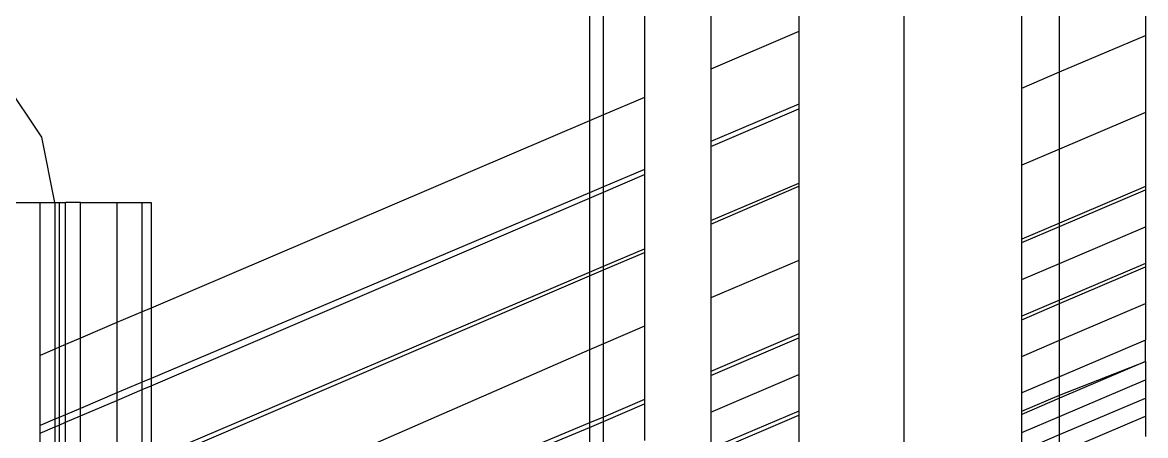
# Model space of a CAD drawing. Header units: inches. Extents: x 17 to 4615, y 5 to 3256.
# Drawn here: x 1650.43 to 1660.93, y 2594.37 to 2598.24 of the extents above; entities that cross this region are included whole.
import ezdxf

# ---------------------------------------------------------------- set-up
doc = ezdxf.new("R2010")
doc.units = ezdxf.units.IN
doc.header["$MEASUREMENT"] = 0

msp = doc.modelspace()

# ---------------------------------------------------------------- linework, layer by layer
for p, q in [((1658.676, 2228.956), (1658.676, 2605.238)), ((1655.732, 2601.952), (1655.732, 2597.317)), ((1655.863, 2597.373), (1655.863, 2601.952)), ((1656.247, 2601.952), (1656.247, 2597.537)), ((1656.867, 2601.952), (1656.867, 2597.802)), ((1657.69, 2601.952), (1657.69, 2598.154)), ((1660.932, 2598.818), (1660.932, 2598.117)), ((1660.129, 2597.775), (1660.129, 2598.474)), ((1659.775, 2597.624), (1659.775, 2598.323)), ((1657.69, 2598.154), (1656.867, 2597.802)), ((1657.69, 2598.154), (1657.69, 2597.474)), ((1660.129, 2597.775), (1660.932, 2598.117)), ((1660.932, 2598.117), (1660.932, 2597.396)), ((1656.867, 2597.802), (1656.867, 2597.125)), ((1659.775, 2597.624), (1660.129, 2597.775)), ((1660.129, 2597.053), (1660.129, 2597.775)), ((1650.611, 2597.165), (1650.264, 2597.684)), ((1659.775, 2596.902), (1659.775, 2597.624)), ((1656.247, 2597.537), (1655.863, 2597.373)), ((1656.247, 2597.537), (1656.247, 2596.862)), ((1657.69, 2597.474), (1656.867, 2597.125)), ((1656.867, 2597.079), (1657.69, 2597.431)), ((1657.69, 2597.474), (1657.69, 2597.431)), ((1657.69, 2597.431), (1657.69, 2596.735)), ((1655.732, 2597.317), (1651.632, 2595.566)), ((1655.863, 2597.373), (1655.732, 2597.317)), ((1655.732, 2597.317), (1655.732, 2596.644)), ((1655.863, 2596.699), (1655.863, 2597.373)), ((1660.932, 2597.396), (1660.129, 2597.053)), ((1660.932, 2597.396), (1660.932, 2596.702)), ((1650.732, 2596.552), (1650.611, 2597.165)), ((1656.867, 2597.125), (1656.867, 2597.079)), ((1656.867, 2597.079), (1656.867, 2596.385)), ((1660.129, 2597.053), (1659.775, 2596.902)), ((1660.129, 2596.36), (1660.129, 2597.053)), ((1659.775, 2596.21), (1659.775, 2596.902)), ((1656.247, 2596.862), (1655.863, 2596.699)), ((1655.863, 2596.649), (1656.247, 2596.814)), ((1656.247, 2596.862), (1656.247, 2596.814)), ((1656.247, 2596.814), (1656.247, 2596.121)), ((1655.863, 2596.699), (1655.732, 2596.644)), ((1655.863, 2596.649), (1655.863, 2596.699)), ((1656.867, 2596.385), (1657.69, 2596.735)), ((1656.867, 2596.352), (1657.69, 2596.705)), ((1657.69, 2596.735), (1657.69, 2596.705)), ((1657.69, 2596.705), (1657.69, 2596.011)), ((1660.932, 2596.702), (1660.129, 2596.36)), ((1660.129, 2596.329), (1660.932, 2596.673)), ((1660.932, 2596.702), (1660.932, 2596.673)), ((1660.932, 2596.673), (1660.932, 2596.327)), ((1655.732, 2596.644), (1651.632, 2594.907)), ((1651.632, 2594.839), (1655.732, 2596.593)), ((1655.732, 2596.593), (1655.863, 2596.649)), ((1655.732, 2596.644), (1655.732, 2596.593)), ((1655.732, 2596.593), (1655.732, 2595.901)), ((1655.863, 2595.957), (1655.863, 2596.649)), ((1650.252, 2596.552), (1650.593, 2596.552)), ((1650.593, 2596.552), (1650.732, 2596.552)), ((1650.593, 2595.123), (1650.593, 2596.552)), ((1650.732, 2596.552), (1650.732, 2595.182)), ((1650.732, 2596.552), (1650.771, 2596.552)), ((1650.771, 2596.552), (1650.832, 2596.552)), ((1650.771, 2596.552), (1650.771, 2595.199)), ((1650.972, 2596.552), (1650.832, 2596.552)), ((1650.832, 2595.225), (1650.832, 2596.552)), ((1650.972, 2596.552), (1651.312, 2596.552)), ((1650.972, 2595.284), (1650.972, 2596.552)), ((1651.312, 2596.552), (1651.548, 2596.552)), ((1651.312, 2596.552), (1651.312, 2595.43)), ((1651.548, 2596.552), (1651.632, 2596.552)), ((1651.548, 2595.53), (1651.548, 2596.552)), ((1651.632, 2596.552), (1651.632, 2595.566)), ((1656.867, 2596.385), (1656.867, 2596.352)), ((1656.867, 2596.352), (1656.867, 2595.66)), ((1660.129, 2596.36), (1659.775, 2596.21)), ((1660.129, 2596.329), (1660.129, 2596.36)), ((1659.775, 2596.178), (1660.129, 2596.329)), ((1660.129, 2595.984), (1660.129, 2596.329)), ((1660.129, 2595.984), (1660.932, 2596.327)), ((1660.932, 2596.327), (1660.932, 2595.982)), ((1659.775, 2596.178), (1659.775, 2596.21)), ((1659.775, 2595.833), (1659.775, 2596.178)), ((1655.863, 2595.957), (1656.247, 2596.121)), ((1655.863, 2595.922), (1656.247, 2596.087)), ((1656.247, 2596.121), (1656.247, 2596.087)), ((1656.247, 2596.087), (1656.247, 2595.395)), ((1655.732, 2595.901), (1655.863, 2595.957)), ((1655.863, 2595.922), (1655.863, 2595.957)), ((1657.69, 2596.011), (1656.867, 2595.66)), ((1657.69, 2596.011), (1657.69, 2595.323)), ((1659.775, 2595.833), (1660.129, 2595.984)), ((1660.129, 2595.639), (1660.129, 2595.984)), ((1660.932, 2595.982), (1660.129, 2595.639)), ((1660.129, 2595.608), (1660.932, 2595.952)), ((1660.932, 2595.982), (1660.932, 2595.952)), ((1660.932, 2595.952), (1660.932, 2595.607)), ((1651.632, 2594.154), (1655.732, 2595.901)), ((1651.632, 2594.109), (1655.732, 2595.866)), ((1655.732, 2595.866), (1655.863, 2595.922)), ((1655.732, 2595.901), (1655.732, 2595.866)), ((1655.732, 2595.866), (1655.732, 2595.176)), ((1655.863, 2595.231), (1655.863, 2595.922)), ((1659.775, 2595.489), (1659.775, 2595.833)), ((1656.867, 2595.66), (1656.867, 2594.973)), ((1660.129, 2595.639), (1659.775, 2595.489)), ((1660.129, 2595.608), (1660.129, 2595.639)), ((1651.548, 2595.53), (1651.312, 2595.43)), ((1651.632, 2595.566), (1651.548, 2595.53)), ((1651.548, 2594.871), (1651.548, 2595.53)), ((1651.632, 2595.566), (1651.632, 2594.907)), ((1659.775, 2595.457), (1660.129, 2595.608)), ((1660.129, 2595.264), (1660.129, 2595.608)), ((1660.129, 2595.264), (1660.932, 2595.607)), ((1660.932, 2595.607), (1660.932, 2595.264)), ((1651.312, 2595.43), (1650.972, 2595.284)), ((1651.312, 2595.43), (1651.312, 2594.771)), ((1659.775, 2595.457), (1659.775, 2595.489)), ((1659.775, 2595.113), (1659.775, 2595.457)), ((1656.247, 2595.395), (1655.863, 2595.231)), ((1656.247, 2595.395), (1656.247, 2594.71)), ((1657.69, 2595.323), (1656.867, 2594.973)), ((1657.69, 2595.323), (1657.69, 2595.287)), ((1650.771, 2595.199), (1650.732, 2595.182)), ((1650.832, 2595.225), (1650.771, 2595.199)), ((1650.771, 2595.199), (1650.771, 2594.542)), ((1650.972, 2595.284), (1650.832, 2595.225)), ((1650.832, 2594.568), (1650.832, 2595.225)), ((1650.972, 2594.627), (1650.972, 2595.284)), ((1655.863, 2595.231), (1655.732, 2595.176)), ((1655.863, 2594.546), (1655.863, 2595.231)), ((1656.867, 2594.934), (1657.69, 2595.287)), ((1657.69, 2595.287), (1657.69, 2594.943)), ((1659.775, 2595.113), (1660.129, 2595.264)), ((1660.932, 2595.264), (1660.129, 2594.921)), ((1660.129, 2594.921), (1660.129, 2595.264)), ((1660.932, 2595.066), (1660.932, 2595.264)), ((1650.732, 2595.182), (1650.593, 2595.123)), ((1650.593, 2594.466), (1650.593, 2595.123)), ((1650.732, 2595.182), (1650.732, 2594.525)), ((1655.732, 2595.176), (1651.044, 2593.126)), ((1655.732, 2595.176), (1655.732, 2594.491)), ((1659.775, 2594.771), (1659.775, 2595.113)), ((1660.932, 2595.066), (1660.129, 2594.722)), ((1660.129, 2594.751), (1660.932, 2595.066)), ((1660.932, 2595.066), (1660.932, 2594.895)), ((1651.632, 2594.907), (1651.548, 2594.871)), ((1651.632, 2594.907), (1651.632, 2594.839)), ((1656.867, 2594.973), (1656.867, 2594.934)), ((1656.867, 2594.591), (1657.69, 2594.943)), ((1656.867, 2594.934), (1656.867, 2594.591)), ((1657.69, 2594.943), (1657.69, 2594.601)), ((1660.129, 2594.921), (1659.775, 2594.771)), ((1660.129, 2594.751), (1660.129, 2594.921)), ((1660.129, 2594.551), (1660.932, 2594.895)), ((1660.932, 2594.895), (1660.932, 2594.724)), ((1651.548, 2594.871), (1651.312, 2594.771)), ((1651.312, 2594.702), (1651.548, 2594.803)), ((1651.548, 2594.803), (1651.548, 2594.871)), ((1651.548, 2594.803), (1651.632, 2594.839)), ((1651.548, 2594.118), (1651.548, 2594.803)), ((1651.632, 2594.839), (1651.632, 2594.154)), ((1651.312, 2594.771), (1650.972, 2594.627)), ((1650.972, 2594.557), (1651.312, 2594.702)), ((1651.312, 2594.771), (1651.312, 2594.702)), ((1651.312, 2594.702), (1651.312, 2594.017)), ((1656.247, 2594.71), (1655.863, 2594.546)), ((1656.247, 2594.71), (1656.247, 2594.67)), ((1659.775, 2594.6), (1659.775, 2594.771)), ((1659.775, 2594.6), (1660.129, 2594.751)), ((1660.129, 2594.722), (1659.775, 2594.571)), ((1660.129, 2594.722), (1660.129, 2594.751)), ((1660.129, 2594.381), (1660.932, 2594.724)), ((1660.129, 2594.551), (1660.129, 2594.722)), ((1660.932, 2594.724), (1660.932, 2594.554)), ((1650.832, 2594.568), (1650.771, 2594.542)), ((1650.972, 2594.627), (1650.832, 2594.568)), ((1650.832, 2594.497), (1650.832, 2594.568)), ((1650.972, 2594.557), (1650.972, 2594.627)), ((1655.863, 2594.505), (1656.247, 2594.67)), ((1656.247, 2594.67), (1656.247, 2594.327)), ((1657.69, 2594.601), (1656.867, 2594.25)), ((1656.867, 2594.591), (1656.867, 2594.25)), ((1657.69, 2594.601), (1657.69, 2594.564)), ((1659.775, 2594.571), (1659.775, 2594.6)), ((1659.775, 2594.4), (1659.775, 2594.571)), ((1650.732, 2594.525), (1650.593, 2594.466)), ((1650.593, 2594.395), (1650.593, 2594.466)), ((1650.771, 2594.542), (1650.732, 2594.525)), ((1650.732, 2594.525), (1650.732, 2594.454)), ((1650.732, 2594.454), (1650.771, 2594.471)), ((1650.771, 2594.542), (1650.771, 2594.471)), ((1650.771, 2594.471), (1650.832, 2594.497)), ((1650.771, 2594.471), (1650.771, 2593.787)), ((1650.832, 2594.497), (1650.972, 2594.557)), ((1650.832, 2593.813), (1650.832, 2594.497)), ((1650.972, 2593.872), (1650.972, 2594.557)), ((1655.732, 2594.491), (1651.111, 2592.564)), ((1655.863, 2594.546), (1655.732, 2594.491)), ((1655.732, 2594.449), (1655.863, 2594.505)), ((1655.732, 2594.491), (1655.732, 2594.449)), ((1655.863, 2594.505), (1655.863, 2594.546)), ((1655.863, 2594.162), (1655.863, 2594.505)), ((1656.867, 2594.212), (1657.69, 2594.564)), ((1657.69, 2594.564), (1657.69, 2594.222)), ((1659.775, 2594.4), (1660.129, 2594.551)), ((1660.129, 2594.212), (1660.932, 2594.554)), ((1660.129, 2594.381), (1660.129, 2594.551)), ((1660.932, 2594.554), (1660.932, 2594.364)), ((1650.593, 2594.395), (1650.732, 2594.454)), ((1650.593, 2593.711), (1650.593, 2594.395)), ((1650.732, 2594.454), (1650.732, 2593.77)), ((1651.632, 2592.747), (1655.732, 2594.449)), ((1655.732, 2594.449), (1655.732, 2594.106)), ((1659.775, 2594.23), (1659.775, 2594.4)), ((1659.775, 2594.23), (1660.129, 2594.381)), ((1660.129, 2594.212), (1660.129, 2594.381))]:
    msp.add_line(p, q)

doc.saveas('drawing.dxf')
